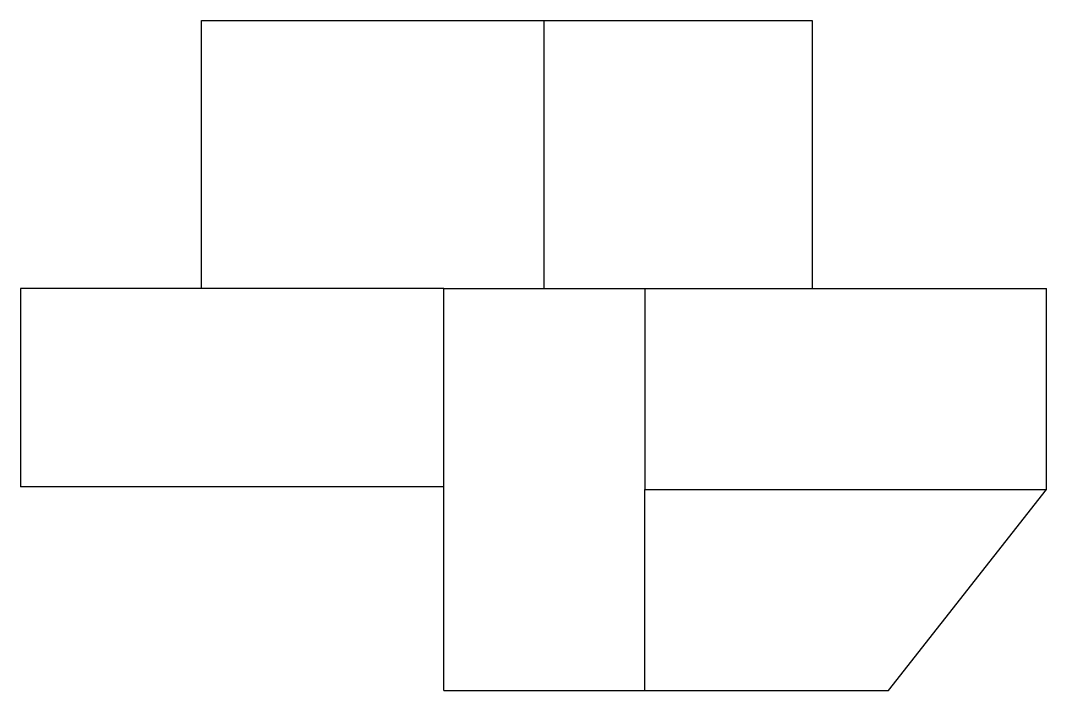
# Model space of a CAD drawing. Header units: millimetres. Extents: x 2318 to 2701, y 749 to 999.
import ezdxf

# ---------------------------------------------------------------- set-up
doc = ezdxf.new("R2010")
doc.units = ezdxf.units.MM

msp = doc.modelspace()

# ---------------------------------------------------------------- linework, layer by layer
for p, q in [((2385.18, 898.97), (2385.18, 998.97)), ((2385.18, 998.97), (2513.17, 998.97)), ((2513.17, 898.97), (2513.17, 998.97)), ((2513.17, 998.97), (2613.17, 998.97)), ((2613.17, 998.97), (2613.17, 898.97)), ((2317.64, 898.97), (2317.64, 824.93)), ((2385.18, 898.97), (2317.64, 898.97)), ((2475.67, 898.97), (2385.18, 898.97)), ((2475.67, 824.93), (2475.67, 898.97)), ((2475.67, 898.97), (2513.17, 898.97)), ((2513.17, 898.97), (2550.67, 898.97)), ((2550.67, 898.97), (2550.67, 823.97)), ((2550.67, 898.97), (2613.17, 898.97)), ((2613.17, 898.97), (2700.67, 898.97)), ((2700.67, 823.97), (2700.67, 898.97)), ((2475.67, 824.93), (2317.64, 824.93)), ((2475.67, 748.97), (2475.67, 824.93)), ((2550.67, 748.97), (2550.67, 823.97)), ((2550.67, 823.97), (2700.67, 823.97)), ((2641.72, 748.97), (2700.67, 823.97)), ((2475.67, 748.97), (2550.67, 748.97)), ((2550.67, 748.97), (2641.72, 748.97))]:
    msp.add_line(p, q)

doc.saveas('drawing.dxf')
